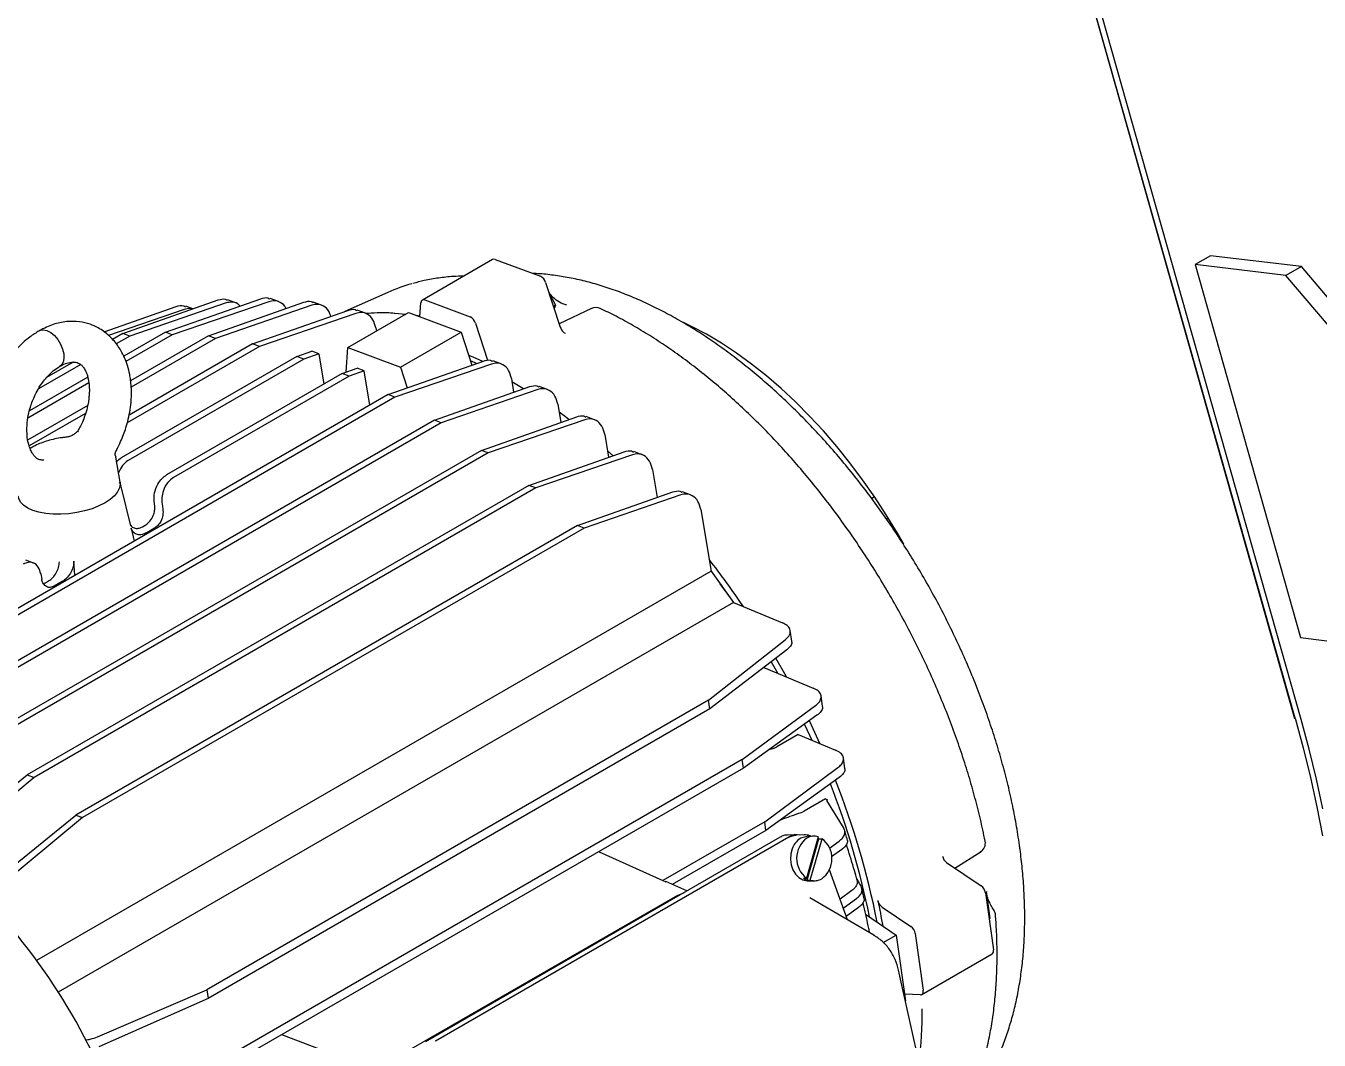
# Model space of a CAD drawing. Header units: millimetres. Extents: x 1293 to 41893, y 1011 to 26911.
# Drawn here: x 3817.1 to 4068.7, y 23242.7 to 23440 of the extents above; entities that cross this region are included whole.
import ezdxf

# ---------------------------------------------------------------- set-up
doc = ezdxf.new("R2010")
doc.units = ezdxf.units.MM
doc.header["$LTSCALE"] = 50

msp = doc.modelspace()

# ---------------------------------------------------------------- linework, layer by layer
at = {"color": 7, "linetype": 'Continuous', "lineweight": 25}
for p, q in [((3990.9353905, 23563.3183486), (4063.8909826, 23305.2291659)), ((4064.0420976, 23305.2887305), (3990.9358168, 23563.3185947)), ((4065.1832811, 23305.0800573), (3991.9817358, 23563.9223909)), ((4047.5417933, 23395.2858863), (4044.5483746, 23393.5578225)), ((4065.227984, 23393.1502175), (4047.5417933, 23395.2858863)), ((3907.9245129, 23394.5491064), (3894.2537818, 23386.6571613)), ((3908.4274083, 23394.5610674), (3917.2158463, 23391.2770757)), ((4044.5483746, 23393.5578225), (4065.0619561, 23321.0213307)), ((4062.2345653, 23391.4221536), (4044.5483746, 23393.5578225)), ((4065.227984, 23393.1502175), (4062.2345653, 23391.4221536)), ((4107.1688695, 23343.7193412), (4065.227984, 23393.1502175)), ((3918.2340386, 23390.0772183), (3921.0821162, 23381.3800859)), ((4104.1754508, 23341.9912774), (4062.2345653, 23391.4221536)), ((3887.5244569, 23388.1446729), (3879.1515736, 23384.4396501)), ((3918.863372, 23388.1554322), (3920.1514743, 23385.639149)), ((3919.7389296, 23387.1005826), (3919.0280071, 23387.8338207)), ((3832.3763205, 23380.4678721), (3846.3840846, 23385.4083382)), ((3847.9485026, 23384.8237592), (3833.1816126, 23379.7410358)), ((3835.9799117, 23380.1308631), (3854.5211138, 23386.6702493)), ((3856.0855319, 23386.0856704), (3837.3248539, 23379.6282961)), ((3844.2592109, 23380.3789192), (3862.800413, 23386.9183055)), ((3864.3648311, 23386.3337265), (3845.6041532, 23379.8763522)), ((3849.5833759, 23384.9287347), (3848.2123313, 23385.4410554)), ((3852.6702002, 23379.6885156), (3871.2114023, 23386.2279018)), ((3872.7758204, 23385.6433228), (3854.0151425, 23379.1859485)), ((3857.9705627, 23386.097169), (3856.3493606, 23386.7029666)), ((3866.249862, 23386.3452252), (3864.6286598, 23386.9510227)), ((3874.6608513, 23385.6548215), (3873.0396491, 23386.2606191)), ((3893.7659786, 23383.423397), (3893.9811729, 23386.1395187)), ((3894.7566772, 23386.6691223), (3903.5451152, 23383.3851306)), ((3920.1514743, 23385.639149), (3919.7611724, 23385.4138325)), ((3920.1514743, 23385.639149), (3919.900606, 23384.988046)), ((3927.1379731, 23385.0053777), (3920.8781921, 23382.0028058)), ((3861.205778, 23378.1102606), (3879.7469801, 23384.6496469)), ((3881.3113982, 23384.0650679), (3862.5507202, 23377.6076936)), ((3879.7829638, 23377.44129), (3891.5680769, 23384.2446909)), ((3883.196429, 23384.0765666), (3881.5752268, 23384.6823641)), ((3891.5680769, 23384.2446909), (3901.7814191, 23380.4282527)), ((3893.0711109, 23383.6830495), (3893.7785573, 23383.5821622)), ((3904.5633075, 23382.1852732), (3906.9245979, 23374.9746357)), ((3835.9799117, 23380.1308631), (3834.0097952, 23378.9935391)), ((3837.3248539, 23379.6282961), (3835.9799117, 23380.1308631)), ((3844.2592109, 23380.3789192), (3836.1769314, 23375.7131185)), ((3845.6041532, 23379.8763522), (3836.6013126, 23374.679123)), ((3852.6702002, 23379.6885156), (3837.5054869, 23370.9341129)), ((3845.6041532, 23379.8763522), (3844.2592109, 23380.3789192)), ((3854.0151425, 23379.1859485), (3852.6702002, 23379.6885156)), ((3885.2004088, 23381.2205096), (3885.2993559, 23380.6258354)), ((3889.996306, 23373.6248518), (3901.7814191, 23380.4282527)), ((3901.7814191, 23380.4282527), (3903.8835715, 23374.008941)), ((3837.3248539, 23379.6282961), (3834.6919759, 23378.1083679)), ((3862.5507202, 23377.6076936), (3836.8572298, 23362.7751573)), ((3861.205778, 23378.1102606), (3837.1960781, 23364.2497559)), ((3854.0151425, 23379.1859485), (3837.6284098, 23369.7260891)), ((3862.5507202, 23377.6076936), (3861.205778, 23378.1102606)), ((3879.402034, 23372.633302), (3879.7829638, 23377.44129)), ((3879.7829638, 23377.44129), (3889.996306, 23373.6248518)), ((3869.8615561, 23375.6754244), (3835.6847284, 23355.9455617)), ((3871.2064984, 23375.1728574), (3837.0296707, 23355.4429947)), ((3869.8615561, 23375.6754244), (3872.7594351, 23376.6974913)), ((3871.2064984, 23375.1728574), (3869.8615561, 23375.6754244)), ((3874.1386801, 23376.1821063), (3871.2064984, 23375.1728574)), ((3874.1386801, 23376.1821063), (3872.7594351, 23376.6974913)), ((3874.1386801, 23376.1821063), (3875.1141312, 23370.3196247)), ((3887.5747705, 23368.2569111), (3906.1159726, 23374.7962974)), ((3909.5654216, 23374.223217), (3907.9442194, 23374.8290146)), ((3827.7909374, 23374.1244832), (3819.5598608, 23369.3727838)), ((3826.3451372, 23374.5688262), (3821.1240911, 23371.5547804)), ((3878.6821699, 23372.3794096), (3844.5053421, 23352.6495469)), ((3878.6821699, 23372.3794096), (3881.5800488, 23373.4014765)), ((3880.0271121, 23371.8768426), (3878.6821699, 23372.3794096)), ((3882.9592938, 23372.8860915), (3880.0271121, 23371.8768426)), ((3882.9592938, 23372.8860915), (3881.5800488, 23373.4014765)), ((3884.0665197, 23366.231641), (3882.9592938, 23372.8860915)), ((3907.6803907, 23374.2117184), (3888.9197128, 23367.7543441)), ((3889.996306, 23373.6248518), (3891.3214306, 23369.5783388)), ((3829.4076688, 23370.5263208), (3817.5117949, 23363.658979)), ((3829.1706584, 23371.6684832), (3817.8243968, 23365.1184258)), ((3880.0271121, 23371.8768426), (3845.8502844, 23352.1469799)), ((3896.5875717, 23363.2778313), (3915.1287738, 23369.8172176)), ((3911.5694014, 23371.3671601), (3912.0103003, 23368.7173481)), ((3913.9529997, 23369.4025281), (3911.6720724, 23370.7501052)), ((3918.5782227, 23369.2441373), (3916.9570205, 23369.8499348)), ((3887.5747705, 23368.2569111), (3789.9940347, 23311.9247514)), ((3888.9197128, 23367.7543441), (3791.338977, 23311.4221844)), ((3888.9197128, 23367.7543441), (3887.5747705, 23368.2569111)), ((3916.6931918, 23369.2326386), (3897.9325139, 23362.7752643)), ((3911.9725517, 23368.9442181), (3912.2301868, 23368.7949009)), ((3829.1550566, 23366.1135121), (3817.4759651, 23359.3713161)), ((3828.7528129, 23364.6023161), (3817.7682438, 23358.2610593)), ((3920.5822025, 23366.3880803), (3921.1695472, 23362.858126)), ((3896.5875717, 23363.2778313), (3799.0068359, 23306.9456716)), ((3897.9325139, 23362.7752643), (3800.3517781, 23306.4431046)), ((3897.9325139, 23362.7752643), (3896.5875717, 23363.2778313)), ((3905.7249612, 23357.4109003), (3924.2661633, 23363.9502865)), ((3925.8305814, 23363.3657076), (3907.0699035, 23356.9083332)), ((3921.1528407, 23362.958533), (3921.251204, 23362.8869259)), ((3927.7156122, 23363.3772062), (3926.0944101, 23363.9830038)), ((3827.2786076, 23361.205766), (3827.1824802, 23361.0215646)), ((3929.719592, 23360.5211493), (3930.4617301, 23356.0608836)), ((3905.7249612, 23357.4109003), (3808.1442254, 23301.0787406)), ((3818.2906845, 23357.9753093), (3817.9459596, 23357.7623772)), ((3907.0699035, 23356.9083332), (3905.7249612, 23357.4109003)), ((3914.9940408, 23350.6055094), (3933.5352429, 23357.1448957)), ((3931.3352232, 23356.3689601), (3930.2504843, 23357.3304755)), ((3936.9846919, 23356.5718154), (3935.3634897, 23357.1776129)), ((3907.0699035, 23356.9083332), (3809.4891676, 23300.5761735)), ((3834.5530902, 23356.4000852), (3834.5083156, 23356.4840472)), ((3834.6137824, 23356.1783437), (3834.5396854, 23356.4440642)), ((3834.6230498, 23356.1432641), (3834.6376227, 23356.0663008)), ((3835.4590768, 23351.2533055), (3834.6376227, 23356.0663008)), ((3935.099661, 23356.5603167), (3916.3389831, 23350.1029424)), ((3938.9886716, 23353.7157584), (3939.8980391, 23348.2504407)), ((3914.9940408, 23350.6055094), (3817.413305, 23294.2733497)), ((3916.3389831, 23350.1029424), (3818.7582473, 23293.7707827)), ((3837.5292401, 23342.7502592), (3835.6827062, 23350.354654)), ((3916.3389831, 23350.1029424), (3914.9940408, 23350.6055094)), ((3842.1823955, 23346.5716089), (3842.0707959, 23347.5529994)), ((3843.6102788, 23346.977738), (3843.7769982, 23345.9757508)), ((3924.4053904, 23342.7862635), (3942.9465925, 23349.3256498)), ((3944.5110106, 23348.7410708), (3925.7503327, 23342.2836965)), ((3946.3960415, 23348.7525695), (3944.7748393, 23349.3583671)), ((3982.2122713, 23348.3714449), (3981.6547938, 23348.0496201)), ((3948.4000213, 23345.8965126), (3950.3997492, 23333.8781056)), ((3924.4053904, 23342.7862635), (3826.8246546, 23286.4541038)), ((3925.7503327, 23342.2836965), (3828.1695969, 23285.9515368)), ((3837.5948737, 23342.2827209), (3838.2146065, 23339.7618949)), ((3839.8016442, 23342.5519321), (3840.4376374, 23342.9190831)), ((3842.1716608, 23342.2711274), (3840.6258741, 23341.3787638)), ((3925.7503327, 23342.2836965), (3924.4053904, 23342.7862635)), ((3984.5014194, 23344.086195), (3984.8536819, 23344.2895518)), ((3986.6651206, 23341.2759101), (3986.4818519, 23341.1701113)), ((3818.6117553, 23335.4850703), (3817.1458175, 23336.0328499)), ((3826.6806544, 23333.1034861), (3826.426595, 23335.8354108)), ((3950.3997492, 23333.8781056), (3819.2249286, 23258.1524936)), ((3820.0400527, 23333.3709362), (3820.2067721, 23332.3689489)), ((3820.9214902, 23331.6526512), (3821.5574834, 23332.0198022)), ((3824.2013004, 23331.8970592), (3822.6555137, 23331.0046955)), ((3950.3997492, 23333.8781056), (3954.757763, 23327.838502)), ((3820.5348486, 23331.5114477), (3820.9214902, 23331.6526512)), ((3954.757763, 23327.838502), (3823.3935297, 23252.0035443)), ((3954.757763, 23327.838502), (3964.28232, 23323.8858457)), ((3966.0987702, 23320.2685461), (3965.807359, 23322.3452223)), ((3949.9109894, 23308.8003718), (3964.8459927, 23320.5596014)), ((4065.0619561, 23321.0213307), (4104.6219546, 23315.915824)), ((3965.1218418, 23318.5938248), (3950.148139, 23307.1103785)), ((3960.6458044, 23315.1611178), (3970.2793074, 23311.1632492)), ((3962.09515, 23316.272632), (3963.3830098, 23314.0251875)), ((3972.0854906, 23307.6191153), (3971.8044697, 23309.6217472)), ((3949.9109894, 23308.8003718), (3852.3302536, 23252.4682121)), ((3950.148139, 23307.1103785), (3852.5674032, 23250.7782188)), ((3950.148139, 23307.1103785), (3949.9109894, 23308.8003718)), ((3956.4858443, 23297.241264), (3970.7333706, 23307.753482)), ((3970.9987335, 23305.8624335), (3956.7229939, 23295.5512708)), ((4063.8909826, 23305.2291659), (4064.0420976, 23305.2887305)), ((3967.3436524, 23302.1143239), (3963.2227578, 23299.7353821)), ((3967.3436524, 23302.1143239), (3974.6330956, 23299.0892317)), ((3968.5600988, 23304.1010425), (3970.0111629, 23301.0073168)), ((3962.5218177, 23299.4209344), (3961.6745405, 23299.1277021)), ((3962.5218177, 23299.4209344), (3963.2227578, 23299.7353821)), ((3956.4858443, 23297.241264), (3856.0766814, 23239.2762881)), ((3956.7229939, 23295.5512708), (3956.4858443, 23297.241264)), ((3976.4392787, 23295.5450978), (3976.1582578, 23297.5477297)), ((3799.760836, 23279.9185744), (3817.413305, 23294.2733497)), ((3817.413305, 23294.2733497), (3818.7582473, 23293.7707827)), ((3956.7229939, 23295.5512708), (3856.313831, 23237.5862948)), ((3960.8396325, 23285.1672465), (3975.0871588, 23295.6794645)), ((3818.7582473, 23293.7707827), (3801.3252541, 23279.3339954)), ((3975.3525216, 23293.7884159), (3961.0767821, 23283.4772532)), ((3972.6560802, 23289.6116112), (3968.5351856, 23287.2326694)), ((3972.6560802, 23289.6116112), (3973.0576674, 23289.4449539)), ((3973.0576674, 23289.4449539), (3972.8391688, 23289.3188174)), ((3972.8391688, 23289.3188174), (3976.2305281, 23283.8332265)), ((3967.839879, 23286.9158837), (3968.5351856, 23287.2326694)), ((3809.1721856, 23272.0993285), (3826.8246546, 23286.4541038)), ((3828.1695969, 23285.9515368), (3810.7366037, 23271.5147495)), ((3826.8246546, 23286.4541038), (3828.1695969, 23285.9515368)), ((3960.8396325, 23285.1672465), (3941.0339732, 23273.7336828)), ((3961.0767821, 23283.4772532), (3960.8396325, 23285.1672465)), ((3963.701409, 23282.0949162), (3894.876349, 23242.3630548)), ((3965.5903014, 23282.2181081), (3896.7652414, 23242.4862466)), ((3965.5652921, 23282.1300543), (3896.834513, 23242.45262)), ((3961.0767821, 23283.4772532), (3942.853461, 23272.9571539)), ((3966.9682772, 23282.6228196), (3965.3033753, 23282.5616999)), ((3968.4919206, 23282.5916179), (3966.9432679, 23282.5347658)), ((3969.0838835, 23282.3046515), (3967.8042155, 23281.9294666)), ((3971.2658464, 23282.2191179), (3968.9822449, 23274.1789332)), ((3970.3324409, 23282.3511099), (3969.0837644, 23282.3052701)), ((3969.0926424, 23273.7993494), (3971.376244, 23281.8395341)), ((3969.7169807, 23273.8222693), (3972.0005822, 23281.862454)), ((3971.376244, 23281.8395341), (3972.0005822, 23281.862454)), ((3928.6274479, 23279.3320573), (3941.0339732, 23273.7336828)), ((3973.4631531, 23280.0249909), (3975.3262021, 23281.3995998)), ((3975.8181414, 23279.7245476), (3973.8639447, 23278.3130592)), ((3997.8462655, 23276.1377409), (4002.9287514, 23279.3804791)), ((4002.6073688, 23279.1307455), (4002.6398255, 23279.1599263)), ((4002.9243095, 23279.3869709), (4002.7569118, 23279.2651951)), ((3996.232041, 23277.2326959), (4002.9455225, 23272.6788314)), ((3968.3579066, 23274.1560133), (3968.9822449, 23274.1789332)), ((3976.935926, 23266.0905529), (3973.4151838, 23275.7693592)), ((3941.0339732, 23273.7336828), (3941.5877017, 23273.4961615)), ((3945.6705846, 23271.6859428), (3941.599534, 23273.5229814)), ((3969.0926424, 23273.7993494), (3969.7169807, 23273.8222693)), ((3969.4017098, 23273.6444375), (3970.6503862, 23273.6902773)), ((3977.8006108, 23271.7864137), (3975.4882925, 23270.0702151)), ((4003.9817346, 23271.601748), (4004.0042268, 23271.4397657)), ((3943.8568365, 23270.8317866), (3892.0023392, 23240.8968225)), ((3943.8568365, 23270.8317866), (3945.2104208, 23271.4202959)), ((3982.0538425, 23263.0989117), (3969.6183702, 23270.3679776)), ((3976.1255042, 23268.3184684), (3978.6725385, 23270.1977406)), ((4003.7918369, 23271.2947407), (4005.3414756, 23260.2515895)), ((4003.8519554, 23270.8663198), (4004.0231678, 23270.6955206)), ((4004.0231678, 23270.6955206), (4003.8869571, 23270.6168878)), ((4004.0231678, 23270.6955206), (4004.6375614, 23266.3171829)), ((3979.0744194, 23268.4507092), (3976.7009889, 23266.7364142)), ((3980.4693695, 23267.1622644), (3986.4271303, 23263.1210176)), ((3983.7087635, 23268.5624142), (3989.2747914, 23264.7868863)), ((4004.6375614, 23266.3171829), (4004.5013508, 23266.2385502)), ((3981.9480729, 23263.1306479), (3982.0444801, 23263.0818469)), ((3983.9007877, 23261.6625911), (3986.4271303, 23263.1210176)), ((3986.4271303, 23263.1210176), (3988.2280181, 23250.2873966)), ((3990.1211058, 23263.4027956), (3991.6707445, 23252.3596444)), ((3991.4088714, 23251.5518615), (4005.0796025, 23259.4438066)), ((4001.2353565, 23191.7024447), (3986.8965785, 23256.2805305)), ((3831.0715858, 23243.3332801), (3852.3302536, 23252.4682121)), ((3852.3302536, 23252.4682121), (3852.5674032, 23250.7782188)), ((3991.1407072, 23251.4898576), (3988.0424071, 23251.6101114)), ((3852.5674032, 23250.7782188), (3831.3474349, 23241.3675035)), ((3988.2273647, 23250.2870194), (3988.2280181, 23250.2873966)), ((3880.2361288, 23238.6358342), (3866.9231858, 23243.710945))]:
    msp.add_line(p, q, dxfattribs=at)
at = {"color": 7, "linetype": 'Continuous', "lineweight": 25, "flags": 128}
for points in [[(3888.6848312, 23384.0853382), (3888.9265456, 23384.0734849), (3891.0074017, 23383.9210201)], [(3987.8746241, 23339.152353), (3986.6445022, 23341.3113008), (3984.4971477, 23344.8611006), (3982.2400514, 23348.3302646), (3979.8804436, 23351.7076799), (3977.4258826, 23354.9825278), (3974.8842314, 23358.1443178), (3972.2636314, 23361.1829219), (3969.5724772, 23364.0886064), (3966.8193896, 23366.8520636), (3964.0131874, 23369.4644412), (3961.1628597, 23371.9173711), (3958.277537, 23374.2029958), (3955.3664618, 23376.3139937), (3952.4389593, 23378.2436027), (3949.504407, 23379.9856416), (3946.5722053, 23381.5345302), (3945.0528744, 23382.2613171)], [(3819.6998655, 23380.6697253), (3819.8975167, 23380.7670737), (3820.5196737, 23380.8670756)], [(3820.5196737, 23380.8670756), (3821.2235446, 23380.7183124), (3821.961162, 23380.3309219), (3822.6822584, 23379.7313043), (3823.3376923, 23378.9603225), (3823.882797, 23378.0705176), (3824.2804244, 23377.1225284), (3824.5034769, 23376.1809587), (3824.5367539, 23375.3099749), (3824.3779875, 23374.5689333), (3824.0379975, 23374.0083344), (3823.7362983, 23373.7629484)], [(3903.2549996, 23375.9284016), (3904.0403475, 23375.591261), (3905.9401973, 23374.7343781), (3905.9402898, 23374.7343349)], [(3904.7734343, 23374.322791), (3904.541823, 23374.4295443), (3903.6077181, 23374.8513105)], [(3922.7609173, 23363.419394), (3922.0965763, 23363.9143344), (3920.8414931, 23364.8297385)], [(3835.4590768, 23351.2533055), (3835.4901252, 23350.8459108), (3835.3560608, 23350.0936532), (3834.9809348, 23349.3341513), (3834.373984, 23348.5861064), (3833.5501535, 23347.8679381), (3832.5297288, 23347.1973299)], [(3832.5297288, 23347.1973299), (3831.3378361, 23346.5907944), (3830.0038238, 23346.0632666), (3828.5605396, 23345.627736), (3827.0435221, 23345.2949267), (3825.4901252, 23345.0730337), (3823.9385987, 23344.9675207), (3822.4271463, 23344.9809857), (3820.9929851, 23345.1130972), (3819.6714288, 23345.3606022), (3818.4950186, 23345.7174063), (3817.4927215, 23346.1747237), (3816.6892174, 23346.7212939), (3816.1042913, 23347.3436584), (3815.7523461, 23348.0264926), (3815.655036, 23348.4742881)], [(3952.1438436, 23331.4610323), (3953.6277551, 23329.4060543), (3953.6967002, 23329.3089881)], [(3965.1040802, 23313.3109496), (3965.0257811, 23313.4524829), (3963.0188229, 23316.9810037)], [(3971.5876403, 23300.3530845), (3969.5926914, 23304.6329531), (3969.5160581, 23304.7915182)], [(4064.0420976, 23305.2887305), (4065.6003978, 23299.5162075), (4067.0022857, 23293.7710347), (4068.2458605, 23288.0610016), (4069.3294362, 23282.3938501)], [(4069.4320532, 23287.6828885), (4068.1750038, 23293.4491465), (4066.758106, 23299.2508248), (4065.1832811, 23305.0800573)], [(3965.5652921, 23282.1300543), (3966.2388243, 23282.4198601), (3966.9432679, 23282.5347658)], [(3966.178292, 23279.8865978), (3965.9211473, 23278.8872187), (3965.8621333, 23277.8334176), (3966.0047701, 23276.7880531), (3966.3405495, 23275.8134805), (3966.8494425, 23274.9678324), (3967.5010939, 23274.3015511), (3968.2566333, 23273.85438), (3969.070993, 23273.6529924), (3969.4017098, 23273.6444375)], [(3991.1407072, 23251.4898576), (3991.2745754, 23251.5007068), (3991.3942236, 23251.5437692), (3991.4964557, 23251.6178945), (3991.5785407, 23251.7211026), (3991.6382858, 23251.8506365), (3991.6740951, 23252.0030358), (3991.6850118, 23252.1742295), (3991.6707445, 23252.3596444)]]:
    msp.add_lwpolyline(points, dxfattribs=at)
at = {"color": 7, "linetype": 'Continuous', "lineweight": 25}
for centre, radius, start, end in [((3908.1884019, 23394.0319983), 0.5805499, 65.68897352, 117.035989297), ((3901.5466463, 23356.3908125), 34.7120937, 105.565465202, 113.82577696), ((3916.3726871, 23389.5296307), 1.9402272, 16.393258524, 64.24223795), ((3894.5260955, 23386.1741741), 0.5460235, 65.020587374, 183.638927704), ((3928.0096755, 23383.2053689), 2, 64.802991235, 115.857903576), ((3902.701956, 23381.6376857), 1.9402272, 16.393258524, 64.24223795), ((3813.8940181, 23230.3310331), 172.4583525, 34.108145097, 37.883718053), ((3836.0061997, 23238.0297057), 148.0013749, 11.153306083, 21.606588265), ((3832.7027381, 23236.566846), 152.7921808, 10.972095184, 21.772705902), ((3967.0730546, 23279.7102883), 2.9133686, 78.143813676, 120.593782167), ((3969.8611428, 23278.6280755), 3.8919492, 122.968454805, 161.133418154), ((3971.9041196, 23278.0509632), 4.8507698, 126.000243107, 232.961410473), ((3969.3239626, 23279.2970507), 3.0396126, 119.998711546, 121.335148367), ((3970.429217, 23279.6479394), 2.7038691, 71.975758257, 120.59861515), ((3969.6171793, 23279.1794823), 3.1890727, 56.523750033, 60.441159478), ((3969.0787075, 23277.990424), 4.8507698, 306.000243107, 52.961410473), ((4001.7606101, 23280.9967857), 2, 302.249979202, 11.367923422), ((3723.5521526, 23188.2537673), 118.5037943, 22.794933415, 48.831450371), ((3970.0352821, 23276.6763272), 3.0274694, 236.354555083, 251.858653713), ((3970.5536101, 23276.3934479), 2.7038691, 251.975758257, 300.598615151), ((4001.6966646, 23270.9644177), 2.1210517, 8.959454571, 53.928681933), ((3851.9841975, 23241.3354875), 133.9640609, 10.112707641, 12.277589516), ((4003.7488639, 23266.8279427), 2, 4.377062722, 31.759222471), ((3988.0259335, 23263.0724726), 2.1210517, 8.95945457, 53.928681933), ((4004.5984044, 23260.0461445), 0.7709491, 308.620798197, 15.455103172), ((3904.5385936, 23248.4647078), 86.9379112, 353.30266929, 0.184634659)]:
    msp.add_arc(centre, radius, start, end, dxfattribs=at)
for points, knots in [([(3902.2972259, 23391.3005428), (3901.622553, 23391.2851241), (3899.9662348, 23391.2472713), (3897.4078185, 23390.957192), (3894.778998, 23390.5155712), (3893.1487741, 23390.0766955), (3892.4155579, 23389.879305)], [0, 0, 0, 0, 0.1963582709, 0.4820584676, 0.7670485051, 1, 1, 1, 1]), ([(4010.3984752, 23280.6070154), (4010.2971325, 23281.3011459), (4010.0035424, 23283.3120433), (4009.4047409, 23286.6772002), (4008.5556786, 23290.7081685), (4007.5609673, 23294.7697351), (4006.425537, 23298.852051), (4005.1513432, 23302.9465021), (4003.7414896, 23307.0441256), (4002.1991214, 23311.1360385), (4000.5277151, 23315.2133436), (3998.7309937, 23319.2671777), (3996.8129403, 23323.2887211), (3994.7777856, 23327.2692186), (3992.6300004, 23331.1999978), (3990.3742869, 23335.0724857), (3988.0155747, 23338.8782191), (3985.5590042, 23342.6088739), (3983.0099148, 23346.2562845), (3980.3738256, 23349.8124685), (3977.6564297, 23353.2696334), (3974.863581, 23356.6201923), (3972.0012809, 23359.8567792), (3969.075665, 23362.9722627), (3966.0929898, 23365.9597593), (3963.0596189, 23368.8126452), (3959.982011, 23371.5245669), (3956.866707, 23374.0894508), (3953.7203201, 23376.5015117), (3950.5495258, 23378.7552593), (3947.3610551, 23380.8455056), (3944.1616906, 23382.7673699), (3940.9582637, 23384.5162893), (3937.7576827, 23386.0880013), (3934.5669373, 23387.478613), (3931.393151, 23388.6844184), (3928.2433328, 23389.7027474), (3925.1252603, 23390.5289598), (3922.0441832, 23391.1678209), (3919.0151724, 23391.5912976), (3916.9204799, 23391.8041967), (3915.8546803, 23391.8187263), (3915.7629648, 23391.8199766)], [0, 0, 0, 0, 0.0136564686, 0.0395628192, 0.0654641138, 0.0913592825, 0.1172485911, 0.1431324428, 0.1690113393, 0.1948858511, 0.2207565967, 0.2466242267, 0.2724894133, 0.2983528424, 0.3242152094, 0.3500772156, 0.3759395328, 0.4018026668, 0.4276673272, 0.4535342237, 0.4794040635, 0.5052775482, 0.5311553679, 0.5570381928, 0.5829266608, 0.6088213605, 0.6347228071, 0.6606314094, 0.6865474269, 0.712470912, 0.7384016363, 0.7643389969, 0.7902819014, 0.8162286286, 0.8421761755, 0.8681201888, 0.8940556771, 0.9199763615, 0.9458746569, 0.9717418139, 0.9975682921, 1, 1, 1, 1]), ([(3846.3840846, 23385.4083382), (3846.8808107, 23385.5507107), (3847.5417768, 23385.7401579), (3848.049171, 23385.4319809), (3848.1752507, 23385.3554036)], [0, 0, 0, 0, 0.7515152335, 1, 1, 1, 1]), ([(3849.4548148, 23384.8833919), (3849.3302745, 23384.9271479), (3848.8645848, 23385.0907633), (3848.3358424, 23384.9366544), (3847.9485026, 23384.8237592)], [0, 0, 0, 0, 0.2674319698, 1, 1, 1, 1]), ([(3854.5211138, 23386.6702493), (3855.0178399, 23386.8126218), (3855.678806, 23387.0020691), (3856.1862002, 23386.693892), (3856.31228, 23386.6173147)], [0, 0, 0, 0, 0.7515152335, 1, 1, 1, 1]), ([(3858.7588304, 23385.4928602), (3858.6180089, 23385.6544935), (3858.2054849, 23386.1279842), (3857.2419672, 23386.3378695), (3856.463042, 23386.167999), (3856.0855319, 23386.0856704)], [0, 0, 0, 0, 0.210795992, 0.6175082153, 1, 1, 1, 1]), ([(3862.800413, 23386.9183055), (3863.2971391, 23387.060678), (3863.9581053, 23387.2501252), (3864.4654995, 23386.9419482), (3864.5915792, 23386.8653709)], [0, 0, 0, 0, 0.7515152335, 1, 1, 1, 1]), ([(3867.7232991, 23384.9976658), (3867.7132932, 23385.0269068), (3867.5084085, 23385.6256524), (3866.7061172, 23386.2025742), (3865.5375494, 23386.6084362), (3864.7476567, 23386.4234036), (3864.3648311, 23386.3337265)], [0, 0, 0, 0, 0.0200253506, 0.4100442569, 0.7140749125, 1, 1, 1, 1]), ([(3871.2114023, 23386.2279018), (3871.7081285, 23386.3702743), (3872.3690946, 23386.5597215), (3872.8764888, 23386.2515445), (3873.0025685, 23386.1749672)], [0, 0, 0, 0, 0.7515152335, 1, 1, 1, 1]), ([(3876.4258377, 23383.4782971), (3876.3330432, 23383.7989094), (3876.0684374, 23384.7131437), (3875.1335636, 23385.5293767), (3873.945115, 23385.914453), (3873.1575283, 23385.7318314), (3872.7758204, 23385.6433228)], [0, 0, 0, 0, 0.1769220874, 0.5044978543, 0.7598523346, 1, 1, 1, 1]), ([(3879.7469801, 23384.6496469), (3880.2437062, 23384.7920194), (3880.9046723, 23384.9814666), (3881.4120665, 23384.6732896), (3881.5381462, 23384.5967123)], [0, 0, 0, 0, 0.7515152335, 1, 1, 1, 1]), ([(3922.3267386, 23385.635171), (3921.8359877, 23385.812085), (3920.9001769, 23386.1494415), (3920.113204, 23386.7940262), (3919.7389296, 23387.1005826)], [0, 0, 0, 0, 0.52441255831, 1, 1, 1, 1]), ([(4003.7213732, 23281.391004), (4003.5716405, 23282.1166044), (4003.1378414, 23284.2187835), (4002.3094606, 23287.7236556), (4001.191412, 23291.906511), (3999.9318888, 23296.1051149), (3998.5361675, 23300.3100296), (3997.0065853, 23304.5127642), (3995.3465902, 23308.7045923), (3993.5596553, 23312.8768702), (3991.6495616, 23317.020973), (3989.6203141, 23321.1283329), (3987.4761547, 23325.1904513), (3985.2215486, 23329.1989169), (3982.8611805, 23333.145417), (3980.3999446, 23337.0217562), (3977.8429319, 23340.8198788), (3975.1954149, 23344.5318903), (3972.4628365, 23348.1500716), (3969.6508017, 23351.6668895), (3966.7650648, 23355.075011), (3963.8115177, 23358.3673175), (3960.7961772, 23361.536917), (3957.7251722, 23364.5771572), (3954.6047324, 23367.4816335), (3951.4411754, 23370.2442086), (3948.2408973, 23372.8589858), (3945.0103566, 23375.3204487), (3941.7560903, 23377.6229765), (3938.4846115, 23379.7626843), (3935.2027654, 23381.7305823), (3931.9917919, 23383.4966652), (3929.8796452, 23384.5210806), (3928.8611396, 23385.0150675)], [0, 0, 0, 0, 0.0173103379, 0.0501507842, 0.0829859186, 0.1158144745, 0.1486369942, 0.1814541064, 0.2142665003, 0.2470749066, 0.2798800842, 0.3126828105, 0.3454838753, 0.3782840763, 0.4110842168, 0.4438849476, 0.476686965, 0.5094910791, 0.5422980994, 0.5751088317, 0.6079240732, 0.6407446061, 0.6735711871, 0.7064045329, 0.7392453, 0.7720940568, 0.8049512466, 0.8378171379, 0.8706917609, 0.9035748246, 0.9364656144, 0.9693628656, 1, 1, 1, 1]), ([(3825.06721, 23382.4715073), (3824.1908911, 23382.3347677), (3822.4431297, 23382.0620494), (3820.6790644, 23381.1690813), (3819.7994926, 23380.7238429)], [0, 0, 0, 0, 0.5013950291, 1, 1, 1, 1]), ([(3837.5838658, 23366.7120854), (3837.6153369, 23367.211978), (3837.6665709, 23368.0257868), (3837.6624758, 23369.0021595), (3837.6382494, 23369.7827034), (3837.5440234, 23370.4619024), (3837.4896745, 23371.2114017), (3837.2986893, 23372.4211588), (3836.9283227, 23373.8644124), (3836.3555937, 23375.4285243), (3835.4929201, 23377.1421405), (3834.2057563, 23378.9352161), (3832.6417016, 23380.3506785), (3831.0856384, 23381.3320163), (3829.497656, 23382.0336519), (3827.4216041, 23382.5462068), (3825.8727484, 23382.4957332), (3825.0320444, 23382.4683367)], [0, 0, 0, 0, 0.05746465965, 0.09355059141, 0.12231924591, 0.14876574684, 0.18150979793, 0.22192843859, 0.29664660082, 0.36158897139, 0.42921872345, 0.54004204616, 0.6495324762, 0.70848298782, 0.78677418869, 0.88426308765, 1, 1, 1, 1]), ([(3885.2004088, 23381.2205096), (3885.0477378, 23381.7883214), (3884.732779, 23382.9597121), (3883.6759358, 23383.9582254), (3882.4792792, 23384.3347202), (3881.6926446, 23384.153094), (3881.3113982, 23384.0650679)], [0, 0, 0, 0, 0.2724122193, 0.5619839859, 0.7877132842, 1, 1, 1, 1]), ([(3888.5596214, 23384.0987473), (3888.5319021, 23384.1008759), (3887.4848751, 23384.1812803), (3885.6783182, 23384.1763136), (3883.9361365, 23384.0677429), (3883.1691797, 23384.0199471)], [0, 0, 0, 0, 0.0149943161, 0.5663731408, 1, 1, 1, 1]), ([(3819.6994385, 23380.6694692), (3819.1124028, 23380.2929329), (3817.988621, 23379.5721172), (3816.4362349, 23378.3084602), (3815.1231782, 23376.9413231), (3813.9115594, 23375.4672127), (3812.845964, 23373.9268849), (3811.9513512, 23372.3718345), (3811.1587008, 23370.7489749), (3810.4590081, 23369.0001474), (3809.9255993, 23367.2536491), (3809.5554115, 23365.6240087), (3809.2888814, 23364.0138387), (3809.2275109, 23362.886537), (3809.1957424, 23362.3029886)], [0, 0, 0, 0, 0.1047642478, 0.20055365, 0.2881335436, 0.3672418115, 0.4596777216, 0.5376821288, 0.6037616638, 0.6968341833, 0.784071628, 0.8447867617, 0.9196537812, 1, 1, 1, 1]), ([(3921.0821162, 23381.3800859), (3921.1293944, 23381.2579372), (3921.2239804, 23381.0135639), (3921.4495442, 23380.6772432), (3921.7142664, 23380.3926093), (3921.9044419, 23380.2776331), (3921.9997461, 23380.2200142)], [0, 0, 0, 0, 0.2495448474, 0.499245137, 0.7490528488, 1, 1, 1, 1]), ([(3906.1159726, 23374.7962974), (3906.6126988, 23374.9386698), (3907.2736649, 23375.1281171), (3907.7810591, 23374.8199401), (3907.9071388, 23374.7433628)], [0, 0, 0, 0, 0.7515152335, 1, 1, 1, 1]), ([(3817.3265964, 23361.7505947), (3817.3720242, 23362.4361616), (3817.4547807, 23363.6850661), (3817.8468771, 23365.3436447), (3818.2902757, 23366.7121867), (3818.8174161, 23367.9995855), (3819.5376278, 23369.4143612), (3820.4424524, 23370.7802869), (3821.4619978, 23371.9981525), (3822.5366103, 23372.9960923), (3823.3231995, 23373.4989449), (3823.7343334, 23373.7617756)], [0, 0, 0, 0, 0.1384199545, 0.2521611089, 0.3395476789, 0.4196110223, 0.5261570317, 0.6589388298, 0.7618850088, 0.8755422513, 1, 1, 1, 1]), ([(3823.6444085, 23373.712782), (3824.0341931, 23373.9317628), (3824.8026378, 23374.3634746), (3825.597672, 23374.5071328), (3825.9894343, 23374.577922)], [0, 0, 0, 0, 0.5072383484, 1, 1, 1, 1]), ([(3826.0097606, 23374.5798734), (3826.3123486, 23374.5851612), (3826.8444825, 23374.5944603), (3827.2959822, 23374.4317085), (3827.5702119, 23374.2870351), (3827.848018, 23374.0923496), (3828.1935226, 23373.7672126), (3828.6421516, 23373.113347), (3828.9889371, 23372.3489393), (3829.2205022, 23371.5384132), (3829.3153322, 23370.9692818), (3829.4607522, 23370.3785402), (3829.4559331, 23369.8285233), (3829.4814239, 23369.2914294), (3829.4781687, 23368.5543748), (3829.4323062, 23368.0790875), (3829.4046649, 23367.792632)], [0, 0, 0, 0, 0.13182287192, 0.23182492157, 0.29886035846, 0.35050427573, 0.45677509868, 0.56428763022, 0.67732623051, 0.73722503894, 0.7922819813, 0.8317198851, 0.86059696238, 0.90138187092, 0.9405628754, 1, 1, 1, 1]), ([(3911.5694014, 23371.3671601), (3911.4167304, 23371.9349719), (3911.1017716, 23373.1063626), (3910.0449283, 23374.1048759), (3908.8482718, 23374.4813707), (3908.0616372, 23374.2997445), (3907.6803907, 23374.2117184)], [0, 0, 0, 0, 0.2724122193, 0.5619839859, 0.7877132842, 1, 1, 1, 1]), ([(3915.1287738, 23369.8172176), (3915.6254999, 23369.95959), (3916.286466, 23370.1490373), (3916.7938602, 23369.8408603), (3916.9199399, 23369.764283)], [0, 0, 0, 0, 0.7515152335, 1, 1, 1, 1]), ([(3829.405172, 23367.7986992), (3829.334203, 23367.212986), (3829.1992423, 23366.0991429), (3828.7714972, 23364.579057), (3828.2834749, 23363.2694727), (3827.7950833, 23362.1431636), (3827.4129252, 23361.5226499), (3827.234281, 23361.2325835)], [0, 0, 0, 0, 0.2538507293, 0.482744607, 0.6832034725, 0.8519097595, 1, 1, 1, 1]), ([(3920.5822025, 23366.3880803), (3920.4295315, 23366.9558921), (3920.1145727, 23368.1272828), (3919.0577295, 23369.1257961), (3917.8610729, 23369.5022909), (3917.0744383, 23369.3206647), (3916.6931918, 23369.2326386)], [0, 0, 0, 0, 0.2724122193, 0.5619839859, 0.7877132842, 1, 1, 1, 1]), ([(3834.8684008, 23357.6915136), (3835.0517937, 23358.0465792), (3835.4647543, 23358.8461087), (3836.0020061, 23360.1077579), (3836.5163047, 23361.5345448), (3836.9691975, 23363.1006107), (3837.3639024, 23364.8987561), (3837.510401, 23366.1109234), (3837.5872157, 23366.7465088)], [0, 0, 0, 0, 0.1255021866, 0.2826032771, 0.4285343963, 0.5981874812, 0.7893144446, 1, 1, 1, 1]), ([(3924.2661633, 23363.9502865), (3924.7628894, 23364.092659), (3925.4238555, 23364.2821062), (3925.9312497, 23363.9739292), (3926.0573295, 23363.8973519)], [0, 0, 0, 0, 0.7515152335, 1, 1, 1, 1]), ([(3929.719592, 23360.5211493), (3929.5669211, 23361.0889611), (3929.2519622, 23362.2603517), (3928.195119, 23363.258865), (3926.9984624, 23363.6353599), (3926.2118279, 23363.4537336), (3925.8305814, 23363.3657076)], [0, 0, 0, 0, 0.2724122193, 0.5619839859, 0.7877132842, 1, 1, 1, 1]), ([(3820.5992635, 23355.5130451), (3820.3338316, 23355.5183779), (3819.8726505, 23355.5276434), (3819.5589733, 23355.6723594), (3819.2604539, 23355.8519446), (3818.9738767, 23356.0943928), (3818.611069, 23356.5105277), (3818.2937788, 23356.9826351), (3818.0479124, 23357.5140503), (3817.8516893, 23357.9545775), (3817.6910639, 23358.4907073), (3817.6135483, 23358.8373136), (3817.5576313, 23359.0177235), (3817.4888522, 23359.2399094), (3817.3971381, 23359.7620619), (3817.3478687, 23360.6122295), (3817.3345949, 23361.3067831), (3817.3263101, 23361.7402843)], [0, 0, 0, 0, 0.1542967627, 0.2680866481, 0.3423243699, 0.4385342464, 0.5295426681, 0.6257438284, 0.675510133, 0.7224160043, 0.7627639211, 0.7923279845, 0.7993629753, 0.8094321986, 0.8407691973, 0.900617132, 1, 1, 1, 1]), ([(3824.8797702, 23359.9503601), (3824.6427075, 23359.9286571), (3823.9333033, 23359.8637113), (3822.7592629, 23359.6424112), (3821.3938686, 23359.2989334), (3820.0997032, 23358.8551522), (3819.0671767, 23358.4046084), (3818.4981438, 23358.0900073), (3818.2906845, 23357.9753093)], [0, 0, 0, 0, 0.0983893915, 0.2944277567, 0.4907412674, 0.687785873, 0.8861722426, 1, 1, 1, 1]), ([(3827.2283111, 23361.1977088), (3827.111035, 23361.0644374), (3826.8719589, 23360.7927535), (3826.3128627, 23360.396626), (3825.641698, 23360.0873837), (3825.1475524, 23360.0063168), (3824.8976688, 23359.9653222)], [0, 0, 0, 0, 0.2371081247, 0.4833629335, 0.738742752, 1, 1, 1, 1]), ([(3834.4874387, 23356.8300785), (3834.4963605, 23356.8354888), (3834.514901, 23356.846732), (3834.5976974, 23357.090722), (3834.781076, 23357.4854121), (3834.9013525, 23357.744286)], [0, 0, 0, 0, 0.2419529856, 0.5028034272, 1, 1, 1, 1]), ([(3834.8923955, 23357.7558757), (3834.887996, 23357.7277573), (3834.8833655, 23357.6981627), (3834.8704947, 23357.6911009), (3834.8698527, 23357.6907486)], [0, 0, 0, 0, 0.9501218373, 1, 1, 1, 1]), ([(3933.5352429, 23357.1448957), (3934.031969, 23357.2872682), (3934.6929352, 23357.4767154), (3935.2003294, 23357.1685384), (3935.3264091, 23357.0919611)], [0, 0, 0, 0, 0.7515152335, 1, 1, 1, 1]), ([(3834.525916, 23356.4887199), (3834.513133, 23356.5513617), (3834.4884925, 23356.6721094), (3834.4837901, 23356.7735333), (3834.4815272, 23356.8223403)], [0, 0, 0, 0, 0.5187821708, 1, 1, 1, 1]), ([(3834.7821869, 23355.2192823), (3834.7849948, 23355.2231242), (3835.0368172, 23355.567686), (3835.362589, 23355.7576831), (3835.6847284, 23355.9455617)], [0, 0, 0, 0, 0.011150197, 1, 1, 1, 1]), ([(3837.0296707, 23355.4429947), (3836.6314221, 23355.1534829), (3835.8499075, 23354.5853511), (3835.3811999, 23353.5594796), (3835.151339, 23353.0563774)], [0, 0, 0, 0, 0.5095855263, 1, 1, 1, 1]), ([(3938.9886716, 23353.7157584), (3938.8360007, 23354.2835702), (3938.5210419, 23355.4549609), (3937.4641986, 23356.4534742), (3936.267542, 23356.829969), (3935.4809075, 23356.6483428), (3935.099661, 23356.5603167)], [0, 0, 0, 0, 0.2724122193, 0.5619839859, 0.7877132842, 1, 1, 1, 1]), ([(3842.0707959, 23347.5529994), (3842.064837, 23348.0725941), (3842.0524376, 23349.1537889), (3842.685319, 23350.7572666), (3843.5599647, 23351.9829013), (3844.1985205, 23352.4331875), (3844.5053421, 23352.6495469)], [0, 0, 0, 0, 0.27033610936, 0.5625269021, 0.78979722905, 1, 1, 1, 1]), ([(3845.8502844, 23352.1469799), (3845.4598427, 23351.8532376), (3844.6472272, 23351.2418797), (3843.8577259, 23349.7375129), (3843.5035564, 23348.2291964), (3843.575639, 23347.3839344), (3843.6102788, 23346.977738)], [0, 0, 0, 0, 0.2701865457, 0.5623318802, 0.7896756224, 1, 1, 1, 1]), ([(3835.6420951, 23350.4152725), (3835.6052753, 23350.5860418), (3835.5494213, 23350.8450908), (3835.4062289, 23351.0682864), (3835.3574313, 23351.1443478)], [0, 0, 0, 0, 0.6592164134, 1, 1, 1, 1]), ([(3942.9465925, 23349.3256498), (3943.4433187, 23349.4680223), (3944.1042848, 23349.6574695), (3944.611679, 23349.3492925), (3944.7377587, 23349.2727152)], [0, 0, 0, 0, 0.7515152335, 1, 1, 1, 1]), ([(3948.4000213, 23345.8965126), (3948.2473503, 23346.4643243), (3947.9323915, 23347.635715), (3946.8755482, 23348.6342283), (3945.6788917, 23349.0107231), (3944.8922571, 23348.8290969), (3944.5110106, 23348.7410708)], [0, 0, 0, 0, 0.27241221934, 0.56198398595, 0.78771328419, 1, 1, 1, 1]), ([(3840.4376374, 23342.9190831), (3840.7199122, 23343.1286799), (3841.3074031, 23343.5649078), (3841.9109296, 23344.6289435), (3842.2116498, 23345.6923789), (3842.1918908, 23346.2862298), (3842.1823955, 23346.5716089)], [0, 0, 0, 0, 0.2701865457, 0.5623318802, 0.7896756224, 1, 1, 1, 1]), ([(3843.7769982, 23345.9757508), (3843.8010248, 23345.5959923), (3843.8510203, 23344.8057746), (3843.4442217, 23343.6391404), (3842.844615, 23342.7505964), (3842.3900677, 23342.4267388), (3842.1716608, 23342.2711274)], [0, 0, 0, 0, 0.2703361094, 0.5625269021, 0.789797229, 1, 1, 1, 1]), ([(3837.4632232, 23342.8981602), (3837.491407, 23342.8511305), (3837.6663099, 23342.5592738), (3838.1658151, 23342.265153), (3838.9561735, 23342.1700397), (3839.5195706, 23342.4245217), (3839.8016442, 23342.5519321)], [0, 0, 0, 0, 0.0601255006, 0.3731267437, 0.6861459659, 1, 1, 1, 1]), ([(3840.6258741, 23341.3787638), (3840.3254542, 23341.2396203), (3839.7243606, 23340.9612157), (3838.827863, 23340.9714108), (3838.1691098, 23341.2895382), (3837.7642009, 23341.7741888), (3837.651356, 23342.1130903), (3837.5948737, 23342.2827209)], [0, 0, 0, 0, 0.2491326988, 0.498475872, 0.7481828056, 0.8739578313, 1, 1, 1, 1]), ([(3820.0400527, 23333.3709362), (3819.9068183, 23333.843271), (3819.6295784, 23334.8261254), (3818.6671999, 23335.5707343), (3817.6007537, 23335.711923), (3816.9404672, 23335.4164961), (3816.6232041, 23335.2745456)], [0, 0, 0, 0, 0.2703361094, 0.5625269021, 0.789797229, 1, 1, 1, 1]), ([(3821.5574834, 23332.0198022), (3821.8306408, 23332.2131414), (3822.3769261, 23332.5997988), (3823.0598437, 23333.5382359), (3823.4558292, 23334.4509176), (3823.6289793, 23335.2076859), (3823.6407795, 23335.5724166), (3823.6466186, 23335.7528934)], [0, 0, 0, 0, 0.24966125271, 0.4992954959, 0.74851048537, 0.87555744133, 1, 1, 1, 1]), ([(3826.426595, 23335.8354108), (3826.4315864, 23335.6378997), (3826.4415943, 23335.241884), (3826.2570294, 23334.4186224), (3825.8120397, 23333.4618451), (3825.075405, 23332.5055911), (3824.492993, 23332.100129), (3824.2013004, 23331.8970592)], [0, 0, 0, 0, 0.12489093797, 0.25041007023, 0.49964639572, 0.74940517288, 1, 1, 1, 1]), ([(3822.6555137, 23331.0046955), (3822.3608259, 23330.8835566), (3821.7475004, 23330.6314334), (3820.9535267, 23330.924577), (3820.4159984, 23331.5487006), (3820.2746825, 23332.102714), (3820.2067721, 23332.3689489)], [0, 0, 0, 0, 0.2701865457, 0.5623318802, 0.7896756224, 1, 1, 1, 1]), ([(3964.8459927, 23320.5596014), (3965.1739862, 23320.8821034), (3965.850764, 23321.5475502), (3965.8704489, 23322.546328), (3965.3141256, 23323.3598577), (3964.6191752, 23323.7141256), (3964.28232, 23323.8858457)], [0, 0, 0, 0, 0.2722736814, 0.5618061607, 0.7875994363, 1, 1, 1, 1]), ([(3966.0359645, 23320.2558048), (3966.0639559, 23320.2029699), (3966.2133485, 23319.9209857), (3965.9082858, 23319.3216265), (3965.3785709, 23318.8314105), (3965.1218418, 23318.5938248)], [0, 0, 0, 0, 0.10620345099, 0.56681690189, 1, 1, 1, 1]), ([(3970.7333706, 23307.753482), (3970.9800691, 23307.9630484), (3971.4890015, 23308.3953783), (3971.8421359, 23309.122439), (3971.8181178, 23309.8895187), (3971.3322885, 23310.6240134), (3970.6226984, 23310.9873974), (3970.2793074, 23311.1632492)], [0, 0, 0, 0, 0.1784612352, 0.368160733, 0.5628331568, 0.7884425028, 1, 1, 1, 1]), ([(3972.0401593, 23307.6117517), (3972.0623797, 23307.5411743), (3972.1617065, 23307.2256883), (3971.8634455, 23306.6039285), (3971.2807024, 23306.1042233), (3970.9987335, 23305.8624335)], [0, 0, 0, 0, 0.1294803349, 0.5787860985, 1, 1, 1, 1]), ([(3975.0871588, 23295.6794645), (3975.3338573, 23295.8890309), (3975.8427897, 23296.3213607), (3976.1959241, 23297.0484214), (3976.1719059, 23297.8155012), (3975.6860766, 23298.5499958), (3974.9764865, 23298.9133798), (3974.6330956, 23299.0892317)], [0, 0, 0, 0, 0.1784612352, 0.368160733, 0.5628331568, 0.7884425028, 1, 1, 1, 1]), ([(3976.3939474, 23295.5377341), (3976.4161679, 23295.4671567), (3976.5154946, 23295.1516708), (3976.2172336, 23294.529911), (3975.6344905, 23294.0302057), (3975.3525216, 23293.7884159)], [0, 0, 0, 0, 0.1294803349, 0.57878609849, 1, 1, 1, 1]), ([(3967.839879, 23286.9158837), (3966.7179786, 23286.5148189), (3965.3970991, 23286.0426215), (3964.0758296, 23285.5707445), (3963.8767918, 23285.4996603)], [0, 0, 0, 0, 0.8493586454, 1, 1, 1, 1]), ([(3965.2928073, 23282.5501342), (3965.2599194, 23282.5524383), (3964.9469661, 23282.5743639), (3964.392347, 23282.4311416), (3963.9199445, 23282.2012603), (3963.701409, 23282.0949162)], [0, 0, 0, 0, 0.0593599245, 0.5648556927, 1, 1, 1, 1]), ([(3969.8433013, 23282.3331533), (3969.7857337, 23282.3650594), (3969.3685103, 23282.5963008), (3968.8980883, 23282.5937987), (3968.492574, 23282.5916419)], [0, 0, 0, 0, 0.1379776915, 1, 1, 1, 1]), ([(3975.3262021, 23281.3995998), (3975.5570123, 23281.5923257), (3976.0193148, 23281.9783471), (3976.3825447, 23282.6100194), (3976.4956775, 23283.245551), (3976.3190438, 23283.6370409), (3976.2305281, 23283.8332265)], [0, 0, 0, 0, 0.249466201, 0.4996696888, 0.7492715605, 1, 1, 1, 1]), ([(3976.9064013, 23281.584436), (3976.9223567, 23281.5434649), (3977.007265, 23281.325432), (3976.8739441, 23280.8833452), (3976.5181295, 23280.2898958), (3976.0517866, 23279.9132521), (3975.8181414, 23279.7245476)], [0, 0, 0, 0, 0.071607336, 0.3810669952, 0.6899047139, 1, 1, 1, 1]), ([(3976.9307638, 23281.5917768), (3976.8269912, 23281.9553193), (3976.6553086, 23282.556768), (3976.4786229, 23283.1533195), (3976.4087339, 23283.3892887)], [0, 0, 0, 0, 0.6044446397, 1, 1, 1, 1]), ([(3978.8068461, 23273.808252), (3978.6347584, 23274.4256895), (3978.0540855, 23276.5091), (3977.3645007, 23278.8118754), (3976.8026884, 23280.49624), (3976.7314569, 23280.7097986)], [0, 0, 0, 0, 0.2688874812, 0.90730311, 1, 1, 1, 1]), ([(3999.9253039, 23229.4042182), (4000.5062411, 23230.1093053), (4001.6720097, 23231.5242059), (4003.2568173, 23233.8515104), (4004.7207079, 23236.3281211), (4006.0459293, 23238.9606611), (4007.23232, 23241.7393509), (4008.2759833, 23244.6589885), (4009.1745192, 23247.7125036), (4009.9256776, 23250.8927908), (4010.5277446, 23254.1923225), (4010.9794387, 23257.6033466), (4011.2799075, 23261.1179131), (4011.4287366, 23264.7279028), (4011.4257705, 23268.4250756), (4011.2716802, 23272.2009452), (4010.9711126, 23275.9801338), (4010.6481402, 23278.7963709), (4010.4375201, 23280.3238502), (4010.3984752, 23280.6070154)], [0, 0, 0, 0, 0.0608410407, 0.12208990898, 0.18349830257, 0.24506364622, 0.30677421875, 0.36861209615, 0.43055608641, 0.4925842297, 0.55467564654, 0.61681170311, 0.6789765865, 0.74115743887, 0.80334382689, 0.86552652877, 0.92770071438, 0.98659710647, 1, 1, 1, 1]), ([(3995.4052556, 23278.4901423), (3995.4397265, 23278.3682856), (3995.5086916, 23278.1244892), (3995.705727, 23277.768631), (3995.9507998, 23277.4520269), (3996.1381494, 23277.3059189), (3996.232041, 23277.2326959)], [0, 0, 0, 0, 0.2495284713, 0.4992266649, 0.749033913, 1, 1, 1, 1]), ([(3978.7787745, 23273.8001612), (3978.8082168, 23273.7244259), (3978.9120097, 23273.4574364), (3978.8030785, 23272.963391), (3978.4707577, 23272.350525), (3978.0244549, 23271.9748396), (3977.8006108, 23271.7864137)], [0, 0, 0, 0, 0.1166161495, 0.4111069438, 0.7046394662, 1, 1, 1, 1]), ([(3978.6725385, 23270.1977406), (3978.8977198, 23270.3856676), (3979.3487699, 23270.7620952), (3979.7057424, 23271.3778826), (3979.8224019, 23271.9977405), (3979.6595741, 23272.3813353), (3979.5779503, 23272.5736273)], [0, 0, 0, 0, 0.249435687, 0.4996328861, 0.7491712312, 1, 1, 1, 1]), ([(3978.7550814, 23273.9926205), (3978.8956112, 23273.7505005), (3979.1701174, 23273.2775508), (3979.4441869, 23272.8045042), (3979.5779503, 23272.5736273)], [0, 0, 0, 0, 0.5119362211, 1, 1, 1, 1]), ([(3980.1938287, 23270.1504925), (3980.1092261, 23270.5292228), (3979.9627402, 23271.1849792), (3979.8109821, 23271.8362052), (3979.7468715, 23272.1113175)], [0, 0, 0, 0, 0.5775471634, 1, 1, 1, 1]), ([(3980.1521722, 23270.2406786), (3980.1638611, 23270.2085095), (3980.2385683, 23270.0029071), (3980.1049992, 23269.5803165), (3979.7574795, 23269.0019663), (3979.3025042, 23268.6347829), (3979.0744194, 23268.4507092)], [0, 0, 0, 0, 0.0582275425, 0.3721490791, 0.6852505279, 1, 1, 1, 1]), ([(3981.2538731, 23263.566528), (3981.2002365, 23263.8374976), (3980.8603716, 23265.5544788), (3980.4297213, 23267.4973451), (3980.0078733, 23269.1754138), (3979.9536557, 23269.3910862)], [0, 0, 0, 0, 0.1403814495, 0.8895182161, 1, 1, 1, 1]), ([(3983.7087635, 23268.5624142), (3983.6153096, 23268.6353343), (3983.4283463, 23268.7812178), (3983.1837489, 23269.0980391), (3982.9868768, 23269.4553686), (3982.9185739, 23269.7000695), (3982.8843427, 23269.8227055)], [0, 0, 0, 0, 0.2495441754, 0.4992363019, 0.7490338514, 1, 1, 1, 1]), ([(4004.4828537, 23269.6515236), (4004.3700577, 23269.9207677), (4004.1363676, 23270.4785864), (4004.0430284, 23271.1195392), (4003.9947416, 23271.4511214)], [0, 0, 0, 0, 0.48267308552, 1, 1, 1, 1]), ([(4005.4583659, 23267.865377), (4005.2896616, 23268.1463386), (4004.9517354, 23268.7091236), (4004.639307, 23269.3370698), (4004.4828537, 23269.6515236)], [0, 0, 0, 0, 0.49923445688, 1, 1, 1, 1]), ([(3994.7054086, 23221.111613), (3994.7363803, 23221.1473635), (3995.3808562, 23221.8912774), (3996.5199881, 23223.4948382), (3998.1091445, 23225.9302706), (3999.5495982, 23228.5400126), (4000.8565953, 23231.2953488), (4002.0219646, 23234.196774), (4003.0442505, 23237.2362898), (4003.9206812, 23240.4076214), (4004.6493726, 23243.7035631), (4005.2287336, 23247.1167896), (4005.657671, 23250.6396945), (4005.9353106, 23254.2645794), (4006.0617964, 23257.9833225), (4006.0352403, 23261.7886469), (4005.9014479, 23264.8033451), (4005.7745417, 23266.5475052), (4005.7430307, 23266.9805824)], [0, 0, 0, 0, 0.0034721956, 0.0722512838, 0.1411937898, 0.2103030377, 0.2795718512, 0.3489852012, 0.4185231379, 0.4881635134, 0.5578841797, 0.627664538, 0.6974864601, 0.767334695, 0.8371969037, 0.9070626339, 0.9769235312, 1, 1, 1, 1]), ([(3986.8963541, 23256.2814964), (3986.6969545, 23256.990943), (3986.2968831, 23258.4143634), (3985.1862621, 23260.3150388), (3983.7626634, 23261.9693638), (3982.5550288, 23262.7614827), (3981.9528739, 23263.1564517)], [0, 0, 0, 0, 0.24905720594, 0.49970362399, 0.75054053392, 1, 1, 1, 1]), ([(3828.7110432, 23242.7142333), (3829.0354707, 23242.7575327), (3829.8847483, 23242.8708806), (3830.6182714, 23243.1566659), (3831.0715858, 23243.3332801)], [0, 0, 0, 0, 0.38200392811, 1, 1, 1, 1])]:
    msp.add_open_spline(points, degree=3, knots=knots, dxfattribs=at)

doc.saveas('drawing.dxf')
